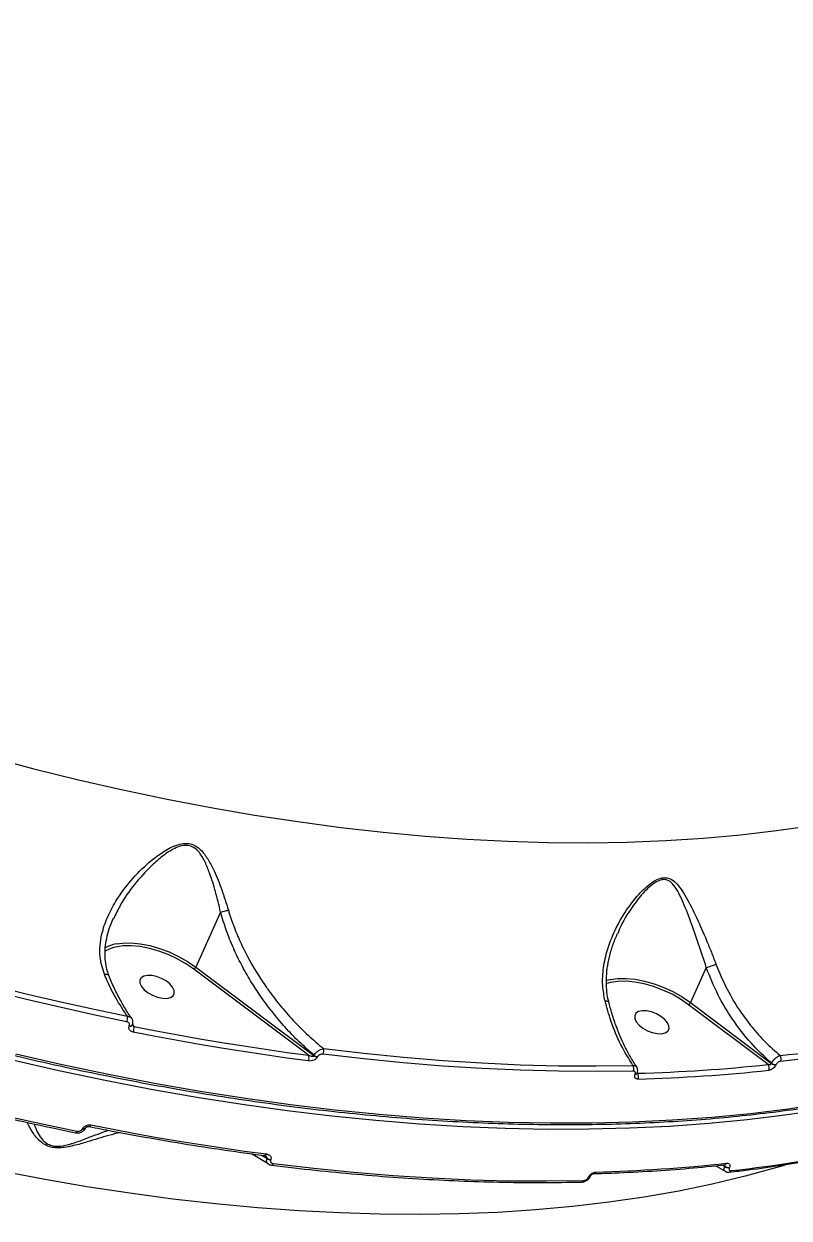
# Model space of a CAD drawing. Header units: millimetres. Extents: x -7720 to 6073, y -7402 to 5433.
# Drawn here: x 1154.7 to 1340.8, y -1826.1 to -1535.5 of the extents above; entities that cross this region are included whole.
import ezdxf

# ---------------------------------------------------------------- set-up
doc = ezdxf.new("R2010")
doc.units = ezdxf.units.MM
for name, color, linetype in [('DIKOM_ОБЪЕКТ', 7, 'Continuous'), ('DIKOM_РАЗМЕР_ЗОНА', 7, 'Continuous'), ('DIKOM_РАЗМЕР_ОБЪЕКТА', 7, 'Continuous')]:
    doc.layers.add(name, color=color, linetype=linetype)
doc.styles.add('style1', font='arial.ttf', dxfattribs={"width": 0.8})
doc.dimstyles.new('1-50', dxfattribs={"dimtxt": 300, "dimasz": 200, "dimexe": 100, "dimexo": 0, "dimgap": 100, "dimtad": 1, "dimtxsty": 'style1', "dimcen": 200, "dimclrd": 7, "dimclre": 7, "dimclrt": 7, "dimadec": 1, "dimazin": 2, "dimtfac": 1, "dimtmove": 0, "dimatfit": 2, "dimfxl": 0, "dimlwd": 25, "dimlwe": 18, "dimarcsym": 0})

# ---------------------------------------------------------------- blocks, each defined once
blk = doc.blocks.new('*D0')
at = {"layer": 'Defpoints', "color": 0, "transparency": 16777216}
for p in [(-1165.04, 3934.07), (-6387.82, -4153.36), (1392.52, -4153.36)]:
    blk.add_point(p, dxfattribs=at)
at = {"layer": 'DIKOM_РАЗМЕР_ОБЪЕКТА', "color": 7, "lineweight": 18, "transparency": 16777216}
for p, q in [((-1165.04, 3934.07), (-6487.82, 3934.07)), ((1392.52, -4153.36), (-6487.82, -4153.36))]:
    blk.add_line(p, q, dxfattribs=at)
at = {"layer": 'DIKOM_РАЗМЕР_ОБЪЕКТА', "color": 7, "lineweight": 25, "transparency": 16777216}
blk.add_line((-6387.82, 3734.07), (-6387.82, -3953.36), dxfattribs=at)
at = {"layer": 'DIKOM_РАЗМЕР_ОБЪЕКТА', "color": 7, "transparency": 16777216}
for points in [[(-6421.16, 3734.07), (-6354.49, 3734.07), (-6387.82, 3934.07)], [(-6421.16, -3953.36), (-6354.49, -3953.36), (-6387.82, -4153.36)]]:
    blk.add_solid(points, dxfattribs=at)
at = {"layer": 'DIKOM_РАЗМЕР_ОБЪЕКТА', "color": 7, "transparency": 16777216, "insert": (-6640.99, -109.65), "char_height": 300, "attachment_point": 5, "rotation": 90, "style": 'style1'}
blk.add_mtext('8100', dxfattribs=at)
blk = doc.blocks.new('*D1')
at = {"layer": 'Defpoints', "color": 0, "transparency": 16777216}
for p in [(-3938.71, 77.29), (4572.68, -275.21), (4572.68, -6577.9)]:
    blk.add_point(p, dxfattribs=at)
at = {"layer": 'DIKOM_РАЗМЕР_ОБЪЕКТА', "color": 7, "lineweight": 18, "transparency": 16777216}
for p, q in [((-3938.71, 77.29), (-3938.71, -6677.9)), ((4572.68, -275.21), (4572.68, -6677.9))]:
    blk.add_line(p, q, dxfattribs=at)
at = {"layer": 'DIKOM_РАЗМЕР_ОБЪЕКТА', "color": 7, "lineweight": 25, "transparency": 16777216}
blk.add_line((-3738.71, -6577.9), (4372.68, -6577.9), dxfattribs=at)
at = {"layer": 'DIKOM_РАЗМЕР_ОБЪЕКТА', "color": 7, "transparency": 16777216}
for points in [[(-3738.71, -6544.56), (-3738.71, -6611.23), (-3938.71, -6577.9)], [(4372.68, -6544.56), (4372.68, -6611.23), (4572.68, -6577.9)]]:
    blk.add_solid(points, dxfattribs=at)
at = {"layer": 'DIKOM_РАЗМЕР_ОБЪЕКТА', "color": 7, "transparency": 16777216, "insert": (316.98, -6324.72), "char_height": 300, "attachment_point": 5, "style": 'style1'}
blk.add_mtext('8500', dxfattribs=at)
blk = doc.blocks.new('*D2')
at = {"layer": 'Defpoints', "color": 0, "transparency": 16777216}
for p in [(-2365.16, 5433.02), (-7269.56, -6016.09), (1800.96, -6016.09)]:
    blk.add_point(p, dxfattribs=at)
at = {"layer": 'DIKOM_РАЗМЕР_ЗОНА', "color": 7, "lineweight": 18, "transparency": 16777216}
for p, q in [((-2365.16, 5433.02), (-7369.56, 5433.02)), ((1800.96, -6016.09), (-7369.56, -6016.09))]:
    blk.add_line(p, q, dxfattribs=at)
at = {"layer": 'DIKOM_РАЗМЕР_ЗОНА', "color": 7, "lineweight": 25, "transparency": 16777216}
blk.add_line((-7269.56, 5233.02), (-7269.56, -5816.09), dxfattribs=at)
at = {"layer": 'DIKOM_РАЗМЕР_ЗОНА', "color": 7, "transparency": 16777216}
for points in [[(-7302.9, 5233.02), (-7236.23, 5233.02), (-7269.56, 5433.02)], [(-7302.9, -5816.09), (-7236.23, -5816.09), (-7269.56, -6016.09)]]:
    blk.add_solid(points, dxfattribs=at)
at = {"layer": 'DIKOM_РАЗМЕР_ЗОНА', "color": 7, "transparency": 16777216, "insert": (-7522.73, -291.53), "char_height": 300, "attachment_point": 5, "rotation": 90, "style": 'style1'}
blk.add_mtext('11500', dxfattribs=at)
blk = doc.blocks.new('*D3')
at = {"layer": 'Defpoints', "color": 0, "transparency": 16777216}
for p in [(-5938.71, -432.44), (6072.68, -1006.94), (6072.68, -7302.44)]:
    blk.add_point(p, dxfattribs=at)
at = {"layer": 'DIKOM_РАЗМЕР_ЗОНА', "color": 7, "lineweight": 18, "transparency": 16777216}
for p, q in [((-5938.71, -432.44), (-5938.71, -7402.44)), ((6072.68, -1006.94), (6072.68, -7402.44))]:
    blk.add_line(p, q, dxfattribs=at)
at = {"layer": 'DIKOM_РАЗМЕР_ЗОНА', "color": 7, "lineweight": 25, "transparency": 16777216}
blk.add_line((-5738.71, -7302.44), (5872.68, -7302.44), dxfattribs=at)
at = {"layer": 'DIKOM_РАЗМЕР_ЗОНА', "color": 7, "transparency": 16777216}
for points in [[(-5738.71, -7269.1), (-5738.71, -7335.77), (-5938.71, -7302.44)], [(5872.68, -7269.1), (5872.68, -7335.77), (6072.68, -7302.44)]]:
    blk.add_solid(points, dxfattribs=at)
at = {"layer": 'DIKOM_РАЗМЕР_ЗОНА', "color": 7, "transparency": 16777216, "insert": (66.98, -7049.26), "char_height": 300, "attachment_point": 5, "style": 'style1'}
blk.add_mtext('12000', dxfattribs=at)

msp = doc.modelspace()

# ---------------------------------------------------------------- linework, layer by layer
at = {"layer": 'DIKOM_ОБЪЕКТ', "color": 7, "linetype": 'Continuous', "lineweight": 15}
for p, q in [((1202.564, -1751.648), (1196.528, -1765.043)), ((1299.228, -1756.73), (1299.123, -1757.002)), ((1223.984, -1786.501), (1196.072, -1765.567)), ((1196.528, -1765.043), (1225.26, -1786.592)), ((1320.681, -1765.169), (1316.851, -1773.667)), ((1296.825, -1768.924), (1296.416, -1769.049)), ((1335.717, -1788.754), (1316.395, -1774.191)), ((1316.851, -1773.667), (1336.529, -1788.498)), ((1180.372, -1779.382), (1180.384, -1779.356)), ((1181.111, -1779.196), (1181.122, -1779.17)), ((1181.168, -1779.052), (1181.501, -1779.473)), ((1225.26, -1786.592), (1225.297, -1786.511)), ((1226.136, -1786.857), (1226.1, -1786.938)), ((1336.529, -1788.498), (1336.557, -1788.436)), ((1337.664, -1788.789), (1337.636, -1788.851)), ((1303.384, -1791.151), (1303.403, -1791.108)), ((1303.83, -1790.937), (1303.849, -1790.894)), ((1169.027, -1804.37), (1169.039, -1804.344)), ((1169.766, -1804.184), (1169.777, -1804.158)), ((1212.439, -1810.793), (1213.893, -1811.641)), ((1213.929, -1811.561), (1213.009, -1810.87)), ((1213.893, -1811.641), (1213.929, -1811.561)), ((1214.769, -1811.906), (1214.732, -1811.987)), ((1323.04, -1813.381), (1325.273, -1814.728)), ((1324.606, -1813.23), (1325.181, -1813.545)), ((1325.209, -1813.483), (1324.842, -1813.207)), ((1325.181, -1813.545), (1325.209, -1813.483)), ((1292.04, -1816.174), (1292.06, -1816.131)), ((1292.486, -1815.96), (1292.505, -1815.917)), ((1326.316, -1813.836), (1326.288, -1813.898))]:
    msp.add_line(p, q, dxfattribs=at)
at = {"layer": 'DIKOM_ОБЪЕКТ', "color": 7, "linetype": 'Continuous', "lineweight": 15, "flags": 128}
for points in [[(1146.321, -1713.897), (1157.191, -1716.775), (1168.029, -1719.448), (1178.824, -1721.912), (1189.566, -1724.167), (1200.246, -1726.209), (1210.854, -1728.037), (1221.379, -1729.649), (1231.812, -1731.044), (1242.143, -1732.22), (1252.363, -1733.177), (1262.462, -1733.913), (1272.431, -1734.427), (1282.26, -1734.72), (1291.94, -1734.79), (1301.463, -1734.639), (1310.819, -1734.265), (1319.999, -1733.67), (1328.996, -1732.854), (1337.801, -1731.817), (1346.405, -1730.561)], [(1114.768, -1760.452), (1122.96, -1762.889), (1131.145, -1765.224), (1139.32, -1767.454), (1147.481, -1769.58), (1155.626, -1771.6), (1163.75, -1773.513), (1171.849, -1775.319), (1179.921, -1777.017)], [(1176.502, -1760.3), (1175.486, -1760.65), (1174.388, -1761.22)], [(1196.072, -1765.567), (1194.136, -1764.239), (1192.035, -1763.043), (1189.82, -1762.006), (1187.543, -1761.152), (1185.255, -1760.501), (1183.012, -1760.07), (1180.865, -1759.867), (1178.865, -1759.897), (1177.057, -1760.16), (1176.502, -1760.3)], [(1177.146, -1759.419), (1178.781, -1759.196), (1180.844, -1759.164), (1183.058, -1759.374), (1185.372, -1759.819), (1187.731, -1760.489), (1190.08, -1761.37), (1192.364, -1762.439), (1194.53, -1763.673), (1196.528, -1765.043)], [(1179.729, -1778.348), (1171.639, -1776.647), (1163.521, -1774.837), (1155.38, -1772.919), (1147.217, -1770.895), (1139.038, -1768.764), (1130.844, -1766.529), (1122.641, -1764.189), (1114.432, -1761.746)], [(1184.018, -1770.547), (1184.943, -1771.287), (1186.045, -1771.91), (1187.235, -1772.367), (1188.418, -1772.62), (1189.496, -1772.649), (1190.383, -1772.451), (1191.007, -1772.043), (1191.317, -1771.457), (1191.288, -1770.741), (1190.923, -1769.953), (1190.25, -1769.157), (1189.325, -1768.417), (1188.223, -1767.794), (1187.033, -1767.337), (1185.85, -1767.084), (1184.772, -1767.055), (1183.885, -1767.253), (1183.261, -1767.661), (1182.951, -1768.247), (1182.98, -1768.963), (1183.346, -1769.751), (1184.018, -1770.547)], [(1296.296, -1768.348), (1297.24, -1768.092), (1297.469, -1768.043)], [(1316.395, -1774.191), (1314.459, -1772.864), (1312.358, -1771.667), (1310.143, -1770.63), (1307.865, -1769.776), (1305.578, -1769.126), (1303.335, -1768.694), (1301.187, -1768.491), (1299.187, -1768.522), (1297.38, -1768.785), (1296.825, -1768.924)], [(1297.469, -1768.043), (1299.104, -1767.82), (1301.167, -1767.789), (1303.381, -1767.998), (1305.695, -1768.443), (1308.054, -1769.114), (1310.403, -1769.994), (1312.687, -1771.064), (1314.853, -1772.298), (1316.851, -1773.667)], [(1304.341, -1779.171), (1305.266, -1779.911), (1306.368, -1780.535), (1307.558, -1780.991), (1308.741, -1781.244), (1309.819, -1781.273), (1310.706, -1781.076), (1311.33, -1780.667), (1311.64, -1780.081), (1311.611, -1779.366), (1311.245, -1778.578), (1310.573, -1777.782), (1309.648, -1777.042), (1308.546, -1776.418), (1307.356, -1775.962), (1306.173, -1775.709), (1305.095, -1775.68), (1304.208, -1775.877), (1303.584, -1776.286), (1303.274, -1776.872), (1303.303, -1777.587), (1303.669, -1778.375), (1304.341, -1779.171)], [(1223.91, -1787.895), (1218.656, -1787.189), (1213.38, -1786.433), (1208.084, -1785.627), (1202.768, -1784.77), (1197.433, -1783.865), (1192.08, -1782.909), (1186.711, -1781.904), (1181.326, -1780.851)], [(1181.501, -1779.473), (1186.873, -1780.524), (1192.23, -1781.526), (1197.569, -1782.479), (1202.892, -1783.383), (1208.195, -1784.237), (1213.479, -1785.042), (1218.743, -1785.796), (1223.984, -1786.501)], [(1152.762, -1786.181), (1164.055, -1788.76), (1175.296, -1791.131), (1186.476, -1793.29), (1197.585, -1795.236), (1208.614, -1796.968), (1219.553, -1798.484), (1230.393, -1799.782), (1241.126, -1800.862), (1251.742, -1801.723), (1262.232, -1802.363), (1272.587, -1802.783), (1282.799, -1802.982), (1292.859, -1802.96), (1302.758, -1802.717), (1312.489, -1802.253), (1322.043, -1801.569), (1331.411, -1800.664), (1340.587, -1799.541), (1349.562, -1798.199)], [(1302.94, -1790.344), (1293.917, -1790.462), (1284.766, -1790.4), (1275.493, -1790.157), (1266.104, -1789.734), (1256.607, -1789.131), (1247.008, -1788.347), (1237.313, -1787.385), (1227.529, -1786.244)], [(1227.616, -1784.895), (1237.378, -1786.034), (1247.052, -1786.994), (1256.63, -1787.776), (1266.106, -1788.378), (1275.474, -1788.8), (1284.726, -1789.042), (1293.858, -1789.104), (1302.861, -1788.986)], [(1102.352, -1788.355), (1110.561, -1790.799), (1118.764, -1793.14), (1126.958, -1795.376), (1135.137, -1797.508), (1143.3, -1799.533), (1151.442, -1801.452), (1159.56, -1803.263), (1167.65, -1804.965)], [(1348.798, -1799.77), (1339.822, -1801.11), (1330.645, -1802.232), (1321.275, -1803.135), (1311.72, -1803.818), (1301.988, -1804.281), (1292.088, -1804.522), (1282.027, -1804.543), (1271.814, -1804.342), (1261.458, -1803.921), (1250.967, -1803.279), (1240.35, -1802.417), (1229.617, -1801.335), (1218.776, -1800.035), (1207.836, -1798.518), (1196.806, -1796.785), (1185.697, -1794.837), (1174.517, -1792.676), (1163.275, -1790.305), (1151.981, -1787.724)], [(1170.676, -1803.855), (1170.677, -1803.855), (1170.748, -1803.849), (1170.823, -1803.805), (1170.9, -1803.725), (1170.976, -1803.612), (1171.048, -1803.472)], [(1171.048, -1803.472), (1176.433, -1804.526), (1181.803, -1805.532), (1187.155, -1806.488), (1192.491, -1807.394), (1197.807, -1808.251), (1203.104, -1809.058), (1208.38, -1809.815), (1213.635, -1810.522)], [(1167.279, -1805.348), (1167.297, -1805.351), (1167.365, -1805.337), (1167.436, -1805.289), (1167.509, -1805.209), (1167.581, -1805.1), (1167.65, -1804.965)], [(1339.85, -1813.253), (1337.838, -1813.851), (1330.112, -1815.969), (1322.155, -1817.874), (1313.974, -1819.564), (1305.577, -1821.037), (1296.972, -1822.291), (1288.166, -1823.327), (1279.168, -1824.141), (1269.986, -1824.735), (1260.629, -1825.107), (1251.106, -1825.257), (1241.424, -1825.185), (1231.594, -1824.891), (1221.625, -1824.376), (1211.525, -1823.638), (1201.305, -1822.681), (1190.973, -1821.503), (1180.539, -1820.107), (1170.013, -1818.493), (1159.405, -1816.664), (1148.724, -1814.62)], [(1215.043, -1813.244), (1215.053, -1813.245), (1215.137, -1813.234), (1215.221, -1813.188), (1215.304, -1813.11), (1215.382, -1813.002), (1215.452, -1812.867)], [(1215.452, -1812.867), (1225.237, -1814.01), (1234.933, -1814.973), (1244.533, -1815.758), (1254.031, -1816.363), (1263.42, -1816.787), (1272.694, -1817.031), (1281.846, -1817.095), (1290.87, -1816.978)]]:
    msp.add_lwpolyline(points, dxfattribs=at)
at = {"layer": 'DIKOM_ОБЪЕКТ', "color": 7, "linetype": 'Continuous', "lineweight": 15}
for centre, radius, start, end in [((1178.895, -1768.533), 9.28, 100.85853, 118.3193), ((1195.454, -1764.57), 1.173, 301.80604, 336.24227), ((1308.119, -1498.834), 289.362, 276.05269, 289.08533), ((1315.777, -1773.195), 1.172, 301.81067, 336.25798), ((1308.21, -1499.549), 290.003, 276.05262, 289.08518), ((1177.525, -1777.35), 2.419, 335.63075, 7.90938), ((1180.612, -1778.775), 0.652, 248.43211, 320.06602), ((1180.623, -1778.749), 0.653, 248.46908, 319.85996), ((1179.23, -1779.884), 2.308, 335.24946, 10.2712), ((1222.167, -1787.104), 1.915, 335.59207, 18.36565), ((1226.358, -1785.119), 1.837, 233.30781, 261.90981), ((1226.394, -1785.04), 1.836, 233.29853, 261.91909), ((1225.748, -1785.452), 1.949, 336.02106, 16.58917), ((1337.486, -1787.403), 1.408, 337.76305, 35.60709), ((1301.525, -1789.745), 1.537, 337.08959, 29.59939), ((1293.275, -1393.826), 397.202, 271.54129, 276.13384), ((1293.368, -1394.3), 398.134, 271.54127, 276.13401), ((1334.618, -1789.619), 1.399, 337.49889, 38.19817), ((1337.562, -1787.169), 1.684, 232.15407, 272.54237), ((1337.59, -1787.107), 1.684, 232.15088, 272.54378), ((1303.439, -1790.694), 0.46, 263.18939, 328.16831), ((1303.458, -1790.65), 0.461, 263.23806, 328.02501), ((1302.693, -1791.697), 1.505, 336.82904, 32.70951), ((1296.179, -1526.056), 290.132, 276.04312, 289.07166), ((1169.267, -1803.762), 0.653, 248.47759, 319.92297), ((1169.278, -1803.74), 0.649, 248.35308, 320.50774), ((1213.14, -1810.397), 0.51, 279.88234, 345.81749), ((1214.991, -1810.167), 1.838, 233.3195, 261.89813), ((1215.027, -1810.088), 1.837, 233.30781, 261.90981), ((1283.161, -1416.857), 398.213, 271.53201, 276.12436), ((1326.214, -1812.216), 1.684, 232.14278, 272.53127), ((1325.104, -1812.609), 0.573, 280.48106, 340.78593), ((1326.242, -1812.154), 1.684, 232.14092, 272.53134), ((1292.095, -1815.715), 0.462, 263.2688, 327.7615), ((1292.115, -1815.675), 0.459, 263.11811, 328.59135), ((1293.286, -1814.761), 0.547, 278.47052, 342.30442), ((1326.177, -1814.381), 0.579, 280.99657, 340.4461), ((1290.346, -1816.808), 0.551, 278.6938, 342.09148)]:
    msp.add_arc(centre, radius, start, end, dxfattribs=at)
for points, knots in [([(983.464, -1724.728), (985.27, -1725.626), (990.506, -1728.23), (999.239, -1732.434), (1009.681, -1737.288), (1020.195, -1741.992), (1030.77, -1746.546), (1041.399, -1750.944), (1052.073, -1755.185), (1062.786, -1759.264), (1073.528, -1763.179), (1084.291, -1766.927), (1095.068, -1770.504), (1105.851, -1773.909), (1116.631, -1777.138), (1127.401, -1780.189), (1138.151, -1783.061), (1148.875, -1785.75), (1159.564, -1788.255), (1170.209, -1790.574), (1180.804, -1792.704), (1191.341, -1794.645), (1201.81, -1796.396), (1212.204, -1797.953), (1222.517, -1799.317), (1232.739, -1800.487), (1242.863, -1801.461), (1252.882, -1802.239), (1262.788, -1802.82), (1272.573, -1803.203), (1282.231, -1803.389), (1291.754, -1803.377), (1301.135, -1803.167), (1310.366, -1802.759), (1319.442, -1802.154), (1328.355, -1801.351), (1337.098, -1800.352), (1345.664, -1799.158), (1354.049, -1797.768), (1362.244, -1796.184), (1370.244, -1794.407), (1378.043, -1792.439), (1385.635, -1790.28), (1393.014, -1787.932), (1400.174, -1785.398), (1407.111, -1782.679), (1413.818, -1779.777), (1420.291, -1776.694), (1426.524, -1773.432), (1432.513, -1769.994), (1438.253, -1766.383), (1443.743, -1762.603), (1448.959, -1758.646), (1452.923, -1755.421), (1455.055, -1753.461), (1455.63, -1752.933)], [0, 0, 0, 0, 0.0101407, 0.0294064, 0.0486726, 0.0679388, 0.087205, 0.1064712, 0.1257374, 0.1450038, 0.1642702, 0.1835368, 0.2028035, 0.2220703, 0.2413374, 0.2606047, 0.2798722, 0.2991399, 0.3184081, 0.3376765, 0.3569452, 0.3762143, 0.3954839, 0.4147539, 0.4340242, 0.453295, 0.4725664, 0.4918382, 0.5111107, 0.5303836, 0.549657, 0.568931, 0.5882056, 0.6074808, 0.6267565, 0.6460326, 0.6653092, 0.6845863, 0.7038636, 0.7231412, 0.7424188, 0.7616962, 0.7809734, 0.8002499, 0.8195257, 0.8388001, 0.8580729, 0.8773437, 0.896612, 0.9158773, 0.9351389, 0.9543966, 0.9736496, 0.9928976, 1, 1, 1, 1]), ([(1174.318, -1766.803), (1173.884, -1765.391), (1173.179, -1763.099), (1173.223, -1759.759), (1173.728, -1756.53), (1174.973, -1752.868), (1177.288, -1748.484), (1180.662, -1743.918), (1184.454, -1740.082), (1188.033, -1737.293), (1190.712, -1735.719), (1193.056, -1734.958), (1194.854, -1734.883), (1196.574, -1735.461), (1198.222, -1736.87), (1199.698, -1739.011), (1201.307, -1742.164), (1202.928, -1746.197), (1203.953, -1749.501), (1204.471, -1751.169)], [0, 0, 0, 0, 0.0742574, 0.1205063, 0.1678163, 0.2375792, 0.309445, 0.4056714, 0.5047067, 0.5602503, 0.6168561, 0.6484776, 0.6753886, 0.7024608, 0.7386884, 0.787111, 0.8368192, 0.9176541, 1, 1, 1, 1]), ([(1202.564, -1751.648), (1202.179, -1749.996), (1201.408, -1746.693), (1200.127, -1742.671), (1198.874, -1739.47), (1197.655, -1737.34), (1196.248, -1735.903), (1194.704, -1735.337), (1193.061, -1735.469), (1190.908, -1736.324), (1188.42, -1737.969), (1185.121, -1740.905), (1181.546, -1744.848), (1178.467, -1749.237), (1177.094, -1752.137), (1176.588, -1753.204)], [0, 0, 0, 0, 0.1111966, 0.2223897, 0.287894, 0.3530762, 0.3991277, 0.4324535, 0.4657566, 0.5061741, 0.5808777, 0.6559941, 0.7892301, 0.9223754, 1, 1, 1, 1]), ([(1296.062, -1773.286), (1295.832, -1772.041), (1295.34, -1769.367), (1295.605, -1765.142), (1296.682, -1760.294), (1298.822, -1755.08), (1301.743, -1750.314), (1304.477, -1747.018), (1306.597, -1745.048), (1308.253, -1743.881), (1309.507, -1743.397), (1310.563, -1743.239), (1311.696, -1743.351), (1313.156, -1744.28), (1314.527, -1745.936), (1316.285, -1748.794), (1318.331, -1752.955), (1320.347, -1757.542), (1321.929, -1761.396), (1322.668, -1763.338), (1323.04, -1764.314)], [0, 0, 0, 0, 0.0590561, 0.1267715, 0.1965297, 0.2899968, 0.3861943, 0.4527696, 0.4864307, 0.520906, 0.5489139, 0.5542501, 0.5800457, 0.6152112, 0.6617349, 0.7094931, 0.8061403, 0.9056036, 0.9525543, 1, 1, 1, 1]), ([(1320.682, -1765.167), (1320.682, -1765.167), (1320.143, -1763.227), (1318.743, -1759.292), (1316.871, -1753.747), (1315.192, -1749.528), (1313.796, -1746.53), (1312.66, -1744.833), (1311.413, -1743.83), (1310.394, -1743.697), (1309.445, -1743.852), (1308.289, -1744.359), (1306.769, -1745.539), (1304.796, -1747.56), (1302.281, -1750.91), (1300.191, -1754.17), (1299.349, -1756.408), (1299.228, -1756.73)], [0, 0, 0, 0, 0.0000245, 0.1326536, 0.2705683, 0.4085272, 0.473441, 0.5380351, 0.5841326, 0.6168969, 0.6236634, 0.6596522, 0.7054307, 0.751539, 0.8440756, 0.9776307, 1, 1, 1, 1]), ([(1202.566, -1751.646), (1202.566, -1751.646), (1202.566, -1751.646), (1202.565, -1751.647), (1202.565, -1751.648), (1202.564, -1751.648)], [0, 0, 0, 0, 0.303743, 0.6980026, 1, 1, 1, 1]), ([(1202.566, -1751.646), (1202.756, -1751.612), (1203.136, -1751.544), (1203.743, -1751.391), (1204.189, -1751.261), (1204.404, -1751.19), (1204.471, -1751.169)], [0, 0, 0, 0, 0.3252468, 0.650527, 0.8925378, 1, 1, 1, 1]), ([(1225.297, -1786.511), (1224.087, -1785.442), (1221.668, -1783.303), (1218.235, -1779.707), (1214.974, -1775.838), (1212.18, -1772.022), (1209.732, -1768.216), (1207.607, -1764.459), (1205.623, -1760.347), (1203.886, -1756.075), (1203.006, -1753.122), (1202.566, -1751.646)], [0, 0, 0, 0, 0.1183257, 0.2366519, 0.3581437, 0.479627, 0.5712573, 0.6768275, 0.782388, 0.8912058, 1, 1, 1, 1]), ([(1204.471, -1751.169), (1204.567, -1751.491), (1205.054, -1753.112), (1206.086, -1756.002), (1208.296, -1761.098), (1210.956, -1765.889), (1214.162, -1770.661), (1216.952, -1774.322), (1220.26, -1778.103), (1223.803, -1781.674), (1226.345, -1783.821), (1227.616, -1784.895)], [0, 0, 0, 0, 0.0242964, 0.12224821, 0.22021898, 0.42151687, 0.51188767, 0.63223463, 0.75259153, 0.87629512, 1, 1, 1, 1]), ([(1175.439, -1767.071), (1175.365, -1766.902), (1175.019, -1766.114), (1174.683, -1764.592), (1174.435, -1762.508), (1174.5, -1760.307), (1174.858, -1758.031), (1175.515, -1755.671), (1176.079, -1754.035), (1176.495, -1753.202), (1176.513, -1753.166)], [0, 0, 0, 0, 0.0391261, 0.1826206, 0.3330313, 0.4892818, 0.6504088, 0.8144202, 0.9919542, 1, 1, 1, 1]), ([(1296.975, -1773.459), (1296.924, -1773.28), (1296.653, -1772.328), (1296.442, -1770.498), (1296.349, -1767.961), (1296.572, -1765.29), (1297.092, -1762.539), (1297.906, -1759.735), (1298.662, -1757.902), (1299.046, -1756.972)], [0, 0, 0, 0, 0.0330249, 0.1759159, 0.3271806, 0.486574, 0.6527294, 0.8237469, 1, 1, 1, 1]), ([(1174.318, -1766.803), (1174.344, -1766.8), (1174.556, -1766.774), (1174.919, -1766.776), (1175.282, -1766.878), (1175.361, -1767.023), (1175.398, -1767.091)], [0, 0, 0, 0, 0.0441315, 0.374473, 0.7103952, 1, 1, 1, 1]), ([(1179.921, -1777.017), (1178.955, -1775.566), (1177.061, -1772.722), (1175.302, -1769.127), (1174.454, -1767.122), (1174.318, -1766.803)], [0, 0, 0, 0, 0.46653111, 0.91501722, 1, 1, 1, 1]), ([(1180.973, -1777.523), (1180.91, -1777.44), (1180.243, -1776.553), (1179.071, -1774.64), (1177.491, -1771.779), (1176.271, -1769.237), (1175.636, -1767.603), (1175.425, -1767.06)], [0, 0, 0, 0, 0.0287991, 0.3060933, 0.5838574, 0.8615884, 1, 1, 1, 1]), ([(1320.681, -1765.169), (1320.681, -1765.168), (1320.681, -1765.168), (1320.682, -1765.167), (1320.682, -1765.167), (1320.682, -1765.167)], [0, 0, 0, 0, 0.4897732, 0.874175, 1, 1, 1, 1]), ([(1336.557, -1788.436), (1334.854, -1786.849), (1331.405, -1783.633), (1327.056, -1777.929), (1323.333, -1771.758), (1321.572, -1767.383), (1320.681, -1765.169)], [0, 0, 0, 0, 0.2516526, 0.5098614, 0.7518712, 1, 1, 1, 1]), ([(1320.682, -1765.167), (1320.865, -1765.111), (1321.23, -1765), (1321.876, -1764.775), (1322.434, -1764.564), (1322.816, -1764.41), (1322.982, -1764.338), (1323.04, -1764.314)], [0, 0, 0, 0, 0.24881694, 0.4975993, 0.74639049, 0.91268276, 1, 1, 1, 1]), ([(1323.04, -1764.314), (1323.889, -1766.369), (1325.61, -1770.532), (1328.722, -1775.61), (1331.912, -1779.861), (1335.019, -1783.373), (1337.421, -1785.509), (1338.63, -1786.583)], [0, 0, 0, 0, 0.23987616, 0.48587319, 0.63942245, 0.81854752, 1, 1, 1, 1]), ([(1296.062, -1773.286), (1296.094, -1773.285), (1296.219, -1773.279), (1296.492, -1773.283), (1296.807, -1773.333), (1296.88, -1773.43), (1296.916, -1773.478)], [0, 0, 0, 0, 0.0668014, 0.2617007, 0.6347747, 1, 1, 1, 1]), ([(1302.861, -1788.986), (1301.857, -1787.37), (1299.82, -1784.094), (1297.575, -1778.697), (1296.519, -1774.92), (1296.062, -1773.286)], [0, 0, 0, 0, 0.3558599, 0.7214782, 1, 1, 1, 1]), ([(1303.783, -1789.312), (1303.485, -1788.879), (1302.653, -1787.669), (1301.406, -1785.428), (1300.045, -1782.629), (1298.825, -1779.615), (1297.775, -1776.559), (1297.22, -1774.453), (1296.958, -1773.459)], [0, 0, 0, 0, 0.1011459, 0.2822907, 0.4650982, 0.6493377, 0.8346013, 1, 1, 1, 1]), ([(1180.384, -1779.356), (1180.412, -1779.269), (1180.468, -1779.095), (1180.414, -1778.835), (1180.261, -1778.605), (1180.025, -1778.431), (1179.823, -1778.374), (1179.729, -1778.348)], [0, 0, 0, 0, 0.1951435, 0.3901015, 0.5932785, 0.8111312, 1, 1, 1, 1]), ([(1179.921, -1777.017), (1180.088, -1777.044), (1180.449, -1777.102), (1180.805, -1777.299), (1180.914, -1777.49), (1180.945, -1777.543)], [0, 0, 0, 0, 0.38510188, 0.83110856, 1, 1, 1, 1]), ([(1181.108, -1779.163), (1181.131, -1779.123), (1181.258, -1778.903), (1181.297, -1778.422), (1181.209, -1777.886), (1181.011, -1777.632), (1180.946, -1777.548)], [0, 0, 0, 0, 0.079428, 0.4381183, 0.8150675, 1, 1, 1, 1]), ([(1181.326, -1780.851), (1181.189, -1780.813), (1180.896, -1780.732), (1180.55, -1780.481), (1180.327, -1780.148), (1180.248, -1779.766), (1180.331, -1779.51), (1180.372, -1779.382)], [0, 0, 0, 0, 0.1890404, 0.4045338, 0.6068405, 0.8033587, 1, 1, 1, 1]), ([(1181.109, -1779.162), (1181.118, -1779.176), (1181.171, -1779.254), (1181.307, -1779.363), (1181.439, -1779.437), (1181.501, -1779.473)], [0, 0, 0, 0, 0.1035615, 0.5723305, 1, 1, 1, 1]), ([(1226.1, -1786.938), (1226.072, -1786.992), (1225.975, -1787.18), (1225.688, -1787.469), (1225.202, -1787.745), (1224.58, -1787.926), (1224.147, -1787.906), (1223.91, -1787.895)], [0, 0, 0, 0, 0.0796256, 0.2756993, 0.4707504, 0.7105293, 1, 1, 1, 1]), ([(1223.984, -1786.501), (1224.136, -1786.56), (1224.404, -1786.665), (1224.769, -1786.734), (1225.012, -1786.733), (1225.151, -1786.694), (1225.225, -1786.651), (1225.25, -1786.61), (1225.26, -1786.592)], [0, 0, 0, 0, 0.3509676, 0.6182437, 0.8028809, 0.8793003, 0.94921, 1, 1, 1, 1]), ([(1225.297, -1786.511), (1225.335, -1786.441), (1225.461, -1786.207), (1225.78, -1785.822), (1226.288, -1785.398), (1226.885, -1785.066), (1227.345, -1784.928), (1227.578, -1784.9), (1227.616, -1784.895)], [0, 0, 0, 0, 0.0891665, 0.2936506, 0.4896087, 0.7163578, 0.9545758, 1, 1, 1, 1]), ([(1227.529, -1786.244), (1227.371, -1786.237), (1227.092, -1786.226), (1226.695, -1786.344), (1226.395, -1786.518), (1226.216, -1786.702), (1226.154, -1786.821), (1226.136, -1786.857)], [0, 0, 0, 0, 0.3025784, 0.5346768, 0.7254506, 0.9171162, 1, 1, 1, 1]), ([(1336.557, -1788.436), (1336.605, -1788.346), (1336.745, -1788.088), (1337.087, -1787.64), (1337.584, -1787.158), (1338.133, -1786.767), (1338.465, -1786.644), (1338.63, -1786.583)], [0, 0, 0, 0, 0.113163, 0.3259374, 0.5479855, 0.7754536, 1, 1, 1, 1]), ([(1102.046, -1788.755), (1103.937, -1789.325), (1109.421, -1790.977), (1118.493, -1793.577), (1129.249, -1796.493), (1139.98, -1799.225), (1150.677, -1801.772), (1159.775, -1803.796), (1165.296, -1804.938), (1167.279, -1805.349)], [0, 0, 0, 0, 0.0864649, 0.2507407, 0.4150225, 0.5793057, 0.7435921, 0.9078811, 1, 1, 1, 1]), ([(1302.861, -1788.986), (1303.031, -1788.998), (1303.37, -1789.022), (1303.662, -1789.175), (1303.726, -1789.32), (1303.735, -1789.341)], [0, 0, 0, 0, 0.4612462, 0.9221306, 1, 1, 1, 1]), ([(1303.403, -1791.108), (1303.426, -1791.05), (1303.481, -1790.904), (1303.482, -1790.686), (1303.387, -1790.492), (1303.204, -1790.363), (1303.028, -1790.35), (1302.94, -1790.344)], [0, 0, 0, 0, 0.1423169, 0.3571379, 0.5715448, 0.7857081, 1, 1, 1, 1]), ([(1303.849, -1790.895), (1303.849, -1790.894), (1303.959, -1790.705), (1304.031, -1790.295), (1303.995, -1789.747), (1303.819, -1789.476), (1303.746, -1789.364)], [0, 0, 0, 0, 0.00050642, 0.40190067, 0.75391146, 1, 1, 1, 1]), ([(1335.717, -1788.754), (1335.793, -1788.765), (1335.941, -1788.787), (1336.166, -1788.759), (1336.346, -1788.691), (1336.445, -1788.615), (1336.499, -1788.554), (1336.517, -1788.521), (1336.529, -1788.498)], [0, 0, 0, 0, 0.25533291, 0.49888327, 0.71678745, 0.86165497, 0.90703713, 1, 1, 1, 1]), ([(1337.636, -1788.851), (1337.602, -1788.919), (1337.501, -1789.121), (1337.23, -1789.461), (1336.817, -1789.808), (1336.349, -1790.067), (1336.056, -1790.125), (1335.91, -1790.154)], [0, 0, 0, 0, 0.1082968, 0.3204379, 0.543064, 0.7715742, 1, 1, 1, 1]), ([(1338.789, -1787.935), (1338.693, -1787.955), (1338.503, -1787.993), (1338.197, -1788.163), (1337.93, -1788.389), (1337.754, -1788.611), (1337.687, -1788.743), (1337.664, -1788.789)], [0, 0, 0, 0, 0.2288335, 0.4578521, 0.6785071, 0.8883649, 1, 1, 1, 1]), ([(1304.076, -1792.289), (1303.945, -1792.28), (1303.683, -1792.262), (1303.408, -1792.07), (1303.266, -1791.78), (1303.268, -1791.454), (1303.351, -1791.237), (1303.384, -1791.151)], [0, 0, 0, 0, 0.2150481, 0.4300075, 0.6447094, 0.8592103, 1, 1, 1, 1]), ([(1303.809, -1790.99), (1303.809, -1790.993), (1303.809, -1791.001), (1303.811, -1790.97), (1303.83, -1790.937), (1303.83, -1790.937)], [0, 0, 0, 0, 0.3226742, 0.9859996, 1, 1, 1, 1]), ([(1326.287, -1814.95), (1327.816, -1814.769), (1332.25, -1814.246), (1339.456, -1813.231), (1347.839, -1811.839), (1356.03, -1810.252), (1364.027, -1808.472), (1371.823, -1806.5), (1379.409, -1804.336), (1385.651, -1802.355), (1389.329, -1801.069), (1390.612, -1800.619)], [0, 0, 0, 0, 0.065274, 0.1893068, 0.313344, 0.437382, 0.5614212, 0.6854594, 0.8094955, 0.9335271, 1, 1, 1, 1]), ([(1178.194, -1805.301), (1177.275, -1805.531), (1174.725, -1806.17), (1170.903, -1807.391), (1167.404, -1808.397), (1165.103, -1808.889), (1163.331, -1809.097), (1161.604, -1808.991), (1159.993, -1808.456), (1158.7, -1807.531), (1157.655, -1806.404), (1156.593, -1804.86), (1155.869, -1803.582), (1155.621, -1802.89), (1155.602, -1802.837)], [0, 0, 0, 0, 0.1065945, 0.2958331, 0.4053599, 0.4608271, 0.5179083, 0.5713156, 0.6248435, 0.6966966, 0.7680171, 0.8395026, 0.9875868, 1, 1, 1, 1]), ([(1157.242, -1803.2), (1157.318, -1803.452), (1157.547, -1804.214), (1158.153, -1805.574), (1159.146, -1807.016), (1160.37, -1808.098), (1161.803, -1808.628), (1163.336, -1808.679), (1164.869, -1808.43), (1165.933, -1808.139), (1167.545, -1807.647), (1170.367, -1806.618), (1173.278, -1805.448), (1175.042, -1804.838), (1175.28, -1804.756)], [0, 0, 0, 0, 0.056842, 0.1719817, 0.2861346, 0.3669984, 0.4252896, 0.4834408, 0.5423594, 0.6016583, 0.611361, 0.7403167, 0.9649552, 1, 1, 1, 1]), ([(1167.283, -1805.335), (1167.34, -1805.35), (1167.644, -1805.432), (1168.268, -1805.376), (1169.002, -1805.085), (1169.53, -1804.646), (1169.684, -1804.302), (1169.742, -1804.172)], [0, 0, 0, 0, 0.0608146, 0.32398776, 0.61007699, 0.85258931, 1, 1, 1, 1]), ([(1167.65, -1804.965), (1167.774, -1804.979), (1168.023, -1805.008), (1168.41, -1804.919), (1168.741, -1804.742), (1168.94, -1804.539), (1169.007, -1804.409), (1169.027, -1804.37)], [0, 0, 0, 0, 0.2336595, 0.4673427, 0.6955765, 0.908738, 1, 1, 1, 1]), ([(1169.039, -1804.344), (1169.069, -1804.286), (1169.167, -1804.096), (1169.455, -1803.801), (1169.935, -1803.541), (1170.501, -1803.409), (1170.866, -1803.451), (1171.048, -1803.472)], [0, 0, 0, 0, 0.0931528, 0.3038657, 0.5302231, 0.7651954, 1, 1, 1, 1]), ([(1169.781, -1804.153), (1169.783, -1804.147), (1169.788, -1804.136), (1169.833, -1804.078), (1169.916, -1804.006), (1170.047, -1803.929), (1170.225, -1803.865), (1170.429, -1803.833), (1170.593, -1803.835), (1170.66, -1803.854), (1170.672, -1803.857)], [0, 0, 0, 0, 0.1006756, 0.2068343, 0.3129881, 0.4506564, 0.5921372, 0.7630218, 0.9554804, 1, 1, 1, 1]), ([(1170.676, -1803.855), (1172.532, -1804.221), (1177.916, -1805.284), (1186.782, -1806.899), (1197.245, -1808.633), (1206.054, -1809.946), (1211.36, -1810.651), (1213.228, -1810.899)], [0, 0, 0, 0, 0.1293234, 0.3750381, 0.6207636, 0.8664949, 1, 1, 1, 1]), ([(1210.142, -1810.484), (1211.212, -1811.079), (1212.56, -1811.829), (1213.858, -1812.732), (1214.127, -1812.919)], [0, 0, 0, 0, 0.7928199, 1, 1, 1, 1]), ([(1213.635, -1810.522), (1213.665, -1810.526), (1213.89, -1810.558), (1214.249, -1810.674), (1214.609, -1810.929), (1214.809, -1811.229), (1214.881, -1811.561), (1214.806, -1811.791), (1214.769, -1811.906)], [0, 0, 0, 0, 0.0392412, 0.2872235, 0.4952178, 0.6710009, 0.8352945, 1, 1, 1, 1]), ([(1213.218, -1810.91), (1213.277, -1810.915), (1213.429, -1810.928), (1213.549, -1810.994), (1213.566, -1811.008), (1213.57, -1811.011)], [0, 0, 0, 0, 0.3307746, 0.8465053, 1, 1, 1, 1]), ([(1213.929, -1811.561), (1213.936, -1811.539), (1213.949, -1811.497), (1213.931, -1811.396), (1213.849, -1811.258), (1213.719, -1811.121), (1213.613, -1811.047), (1213.573, -1811.019)], [0, 0, 0, 0, 0.1054352, 0.2093507, 0.4645852, 0.79611, 1, 1, 1, 1]), ([(1214.14, -1812.901), (1214.074, -1812.861), (1213.91, -1812.759), (1213.784, -1812.473), (1213.748, -1812.088), (1213.844, -1811.791), (1213.893, -1811.641)], [0, 0, 0, 0, 0.1835971, 0.4547953, 0.7245589, 1, 1, 1, 1]), ([(1214.138, -1812.907), (1214.176, -1812.937), (1214.375, -1813.096), (1214.695, -1813.21), (1214.978, -1813.22), (1215.049, -1813.222)], [0, 0, 0, 0, 0.1499557, 0.7860241, 1, 1, 1, 1]), ([(1214.732, -1811.987), (1214.708, -1812.062), (1214.659, -1812.211), (1214.704, -1812.425), (1214.833, -1812.615), (1215.061, -1812.773), (1215.288, -1812.844), (1215.431, -1812.864), (1215.452, -1812.867)], [0, 0, 0, 0, 0.1673606, 0.3344484, 0.5091181, 0.7130634, 0.9577011, 1, 1, 1, 1]), ([(1215.043, -1813.244), (1216.844, -1813.465), (1222.065, -1814.104), (1230.636, -1815.014), (1240.718, -1815.908), (1250.69, -1816.603), (1260.547, -1817.101), (1270.28, -1817.402), (1279.713, -1817.502), (1286.399, -1817.441), (1289.896, -1817.364), (1290.429, -1817.353)], [0, 0, 0, 0, 0.0688411, 0.1996449, 0.3304544, 0.4612672, 0.5920837, 0.7229032, 0.8537273, 0.9776718, 1, 1, 1, 1]), ([(1293.366, -1815.302), (1295.001, -1815.251), (1299.742, -1815.103), (1307.473, -1814.704), (1316.468, -1814.06), (1322.31, -1813.466), (1325.208, -1813.172)], [0, 0, 0, 0, 0.1498913, 0.4347132, 0.7195467, 1, 1, 1, 1]), ([(1325.279, -1814.717), (1325.263, -1814.712), (1325.145, -1814.673), (1325.048, -1814.443), (1325.012, -1814.053), (1325.124, -1813.715), (1325.181, -1813.545)], [0, 0, 0, 0, 0.0491993, 0.3653382, 0.6823349, 1, 1, 1, 1]), ([(1325.209, -1813.483), (1325.22, -1813.447), (1325.235, -1813.403), (1325.229, -1813.313), (1325.218, -1813.255), (1325.186, -1813.22), (1325.186, -1813.22)], [0, 0, 0, 0, 0.3965688, 0.4816422, 0.9952586, 1, 1, 1, 1]), ([(1325.201, -1813.174), (1325.213, -1813.173), (1325.235, -1813.17), (1325.226, -1813.169), (1325.221, -1813.169)], [0, 0, 0, 0, 0.5274521, 1, 1, 1, 1]), ([(1325.645, -1812.797), (1325.748, -1812.794), (1325.978, -1812.786), (1326.247, -1812.907), (1326.412, -1813.14), (1326.451, -1813.459), (1326.361, -1813.71), (1326.316, -1813.836)], [0, 0, 0, 0, 0.1741598, 0.3895818, 0.5957753, 0.7978397, 1, 1, 1, 1]), ([(1290.431, -1817.336), (1290.495, -1817.339), (1290.771, -1817.35), (1291.29, -1817.173), (1291.91, -1816.771), (1292.339, -1816.327), (1292.438, -1816.019), (1292.459, -1815.953)], [0, 0, 0, 0, 0.0765045, 0.330711, 0.6154153, 0.9168216, 1, 1, 1, 1]), ([(1290.87, -1816.978), (1290.966, -1816.967), (1291.157, -1816.945), (1291.462, -1816.805), (1291.736, -1816.602), (1291.934, -1816.378), (1292.01, -1816.232), (1292.04, -1816.174)], [0, 0, 0, 0, 0.2142908, 0.4284473, 0.6429016, 0.8577511, 1, 1, 1, 1]), ([(1292.06, -1816.131), (1292.104, -1816.044), (1292.217, -1815.827), (1292.512, -1815.494), (1292.922, -1815.189), (1293.379, -1814.978), (1293.664, -1814.944), (1293.807, -1814.928)], [0, 0, 0, 0, 0.1407722, 0.3552769, 0.5700364, 0.7849569, 1, 1, 1, 1]), ([(1292.509, -1815.914), (1292.521, -1815.889), (1292.547, -1815.832), (1292.644, -1815.704), (1292.787, -1815.565), (1292.965, -1815.438), (1293.147, -1815.35), (1293.283, -1815.309), (1293.357, -1815.303), (1293.365, -1815.303), (1293.365, -1815.303)], [0, 0, 0, 0, 0.1162934, 0.2582859, 0.4037553, 0.5646528, 0.7263178, 0.8665644, 0.9974502, 1, 1, 1, 1]), ([(1325.289, -1814.712), (1325.345, -1814.755), (1325.528, -1814.895), (1325.885, -1814.973), (1326.164, -1814.946), (1326.287, -1814.935)], [0, 0, 0, 0, 0.1988162, 0.6476721, 1, 1, 1, 1]), ([(1326.288, -1813.898), (1326.259, -1813.981), (1326.199, -1814.147), (1326.224, -1814.356), (1326.333, -1814.507), (1326.508, -1814.584), (1326.656, -1814.578), (1326.723, -1814.575)], [0, 0, 0, 0, 0.2039746, 0.408014, 0.6135291, 0.826564, 1, 1, 1, 1])]:
    msp.add_open_spline(points, degree=3, knots=knots, dxfattribs=at)

# ---------------------------------------------------------------- dimensions: what is measured, and where the dimension line sits
at = {"layer": 'DIKOM_РАЗМЕР_ЗОНА'}
dim = msp.add_linear_dim(base=(-7269.562, -6016.09), p1=(-2365.162, 5433.022), p2=(1800.959, -6016.09), angle=90, text='11500', dimstyle='1-50', dxfattribs=at)
dim.commit()
dim.dimension.update_dxf_attribs({"geometry": '*D2', "text_midpoint": (-7269.562, -291.534), "dimtype": 160})
dim = msp.add_linear_dim(base=(6072.676, -7302.437), p1=(-5938.714, -432.437), p2=(6072.676, -1006.937), text='12000', dimstyle='1-50', dxfattribs=at)
dim.commit()
dim.dimension.update_dxf_attribs({"geometry": '*D3', "text_midpoint": (66.981, -7302.437), "dimtype": 160})
at = {"layer": 'DIKOM_РАЗМЕР_ОБЪЕКТА'}
dim = msp.add_linear_dim(base=(-6387.822, -4153.364), p1=(-1165.044, 3934.068), p2=(1392.523, -4153.364), angle=90, text='8100', dimstyle='1-50', dxfattribs=at)
dim.commit()
dim.dimension.update_dxf_attribs({"geometry": '*D0', "text_midpoint": (-6387.822, -109.648), "dimtype": 160})
dim = msp.add_linear_dim(base=(4572.676, -6577.897), p1=(-3938.714, 77.288), p2=(4572.676, -275.211), text='8500', dimstyle='1-50', dxfattribs=at)
dim.commit()
dim.dimension.update_dxf_attribs({"geometry": '*D1', "text_midpoint": (316.981, -6577.897), "dimtype": 160})

doc.saveas('drawing.dxf')
